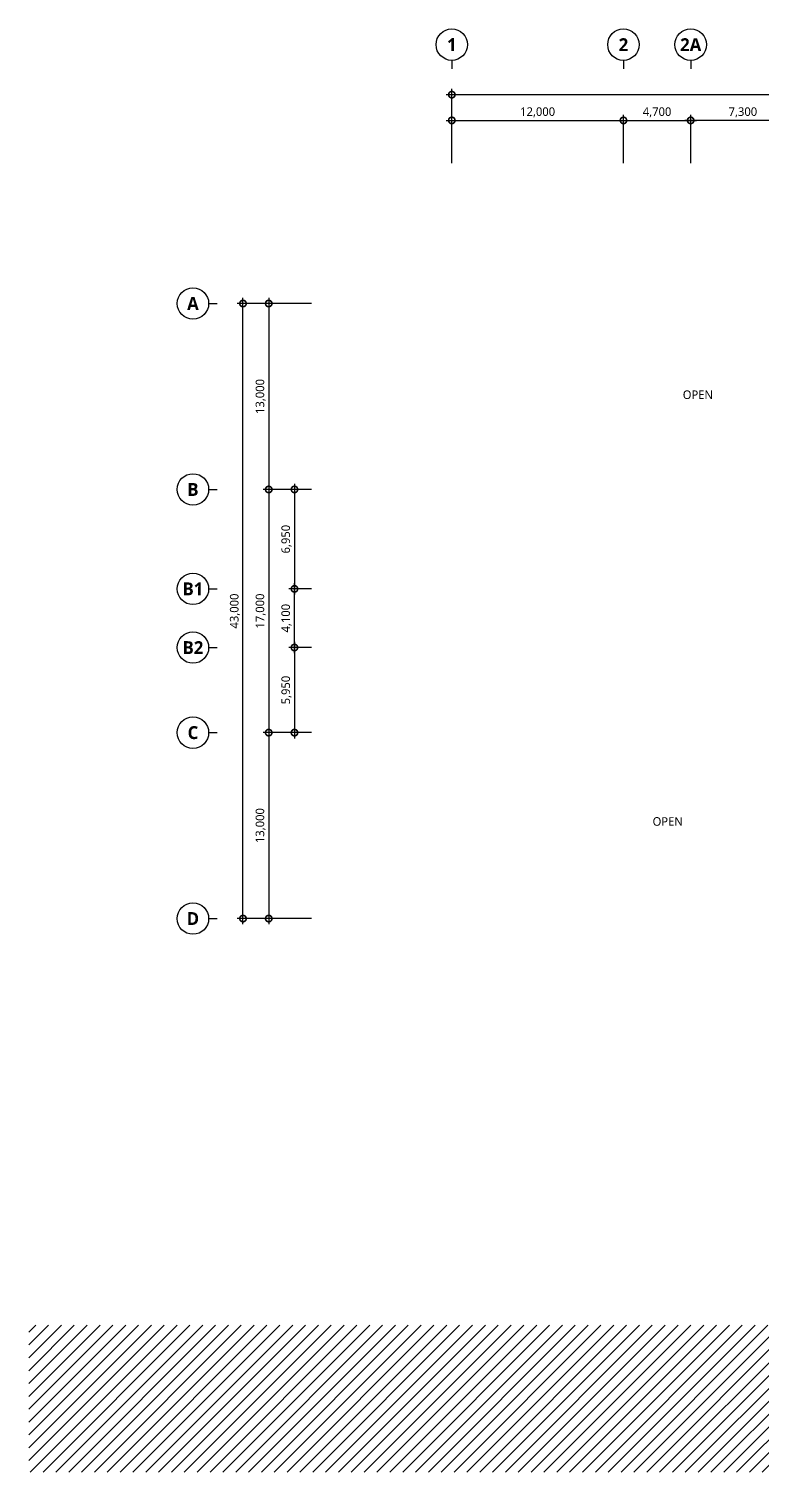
# Model space of a CAD drawing. Header units: millimetres. Extents: x -145104 to 501096, y 3876 to 113496.
# Drawn here: x 180926 to 232192, y 3876 to 104776 of the extents above; entities that cross this region are included whole.
import ezdxf
from ezdxf.enums import TextEntityAlignment as Align

# ---------------------------------------------------------------- set-up
doc = ezdxf.new("R2010")
doc.units = ezdxf.units.MM
doc.header["$LTSCALE"] = 200
doc.layers.get('DEFPOINTS').update_dxf_attribs({"color": 137})
for name, color, linetype in [('DIM', 7, 'Continuous'), ('HAT', 8, 'Continuous'), ('REV', 1, 'Continuous'), ('SYM-BUB', 3, 'Continuous')]:
    doc.layers.add(name, color=color, linetype=linetype)
doc.styles.add('$0$스타일1', font='malgun.ttf')
doc.styles.add('맑은고딕B', font='malgunbd.ttf')
doc.styles.add('스타일1', font='malgun.ttf')
doc.dimstyles.new('CJA', dxfattribs={"dimscale": 300, "dimtxt": 2.7, "dimasz": 1, "dimexe": 2, "dimexo": 3, "dimgap": 1, "dimtad": 1, "dimdec": 0, "dimzin": 1, "dimdsep": 46, "dimlunit": 6, "dimtxsty": '$0$스타일1', "dimblk": 'CJDOT', "dimcen": 0.09, "dimdle": 1, "dimclrd": 256, "dimclre": 256, "dimclrt": 3, "dimadec": 0, "dimazin": 0, "dimtfac": 1, "dimtdec": 0, "dimtix": 1, "dimtmove": 2, "dimatfit": 3, "dimldrblk": 'CJDOT', "dimfxl": 1, "dimtolj": 1, "dimtzin": 1, "dimarcsym": 0})

# ---------------------------------------------------------------- blocks, each defined once
blk = doc.blocks.new('_DotSmall')
at = {"color": 0, "linetype": 'ByBlock', "const_width": 0.5}
blk.add_lwpolyline([(-0.0625, 0, 1), (0.0625, 0, 1)], format="xyb", close=True, dxfattribs=at)
blk = doc.blocks.new('*D24')
at = {"layer": 'DEFPOINTS', "color": 0, "transparency": 16777216}
for p in [(195896, 85576), (201296, 85576), (201296, 42576)]:
    blk.add_point(p, dxfattribs=at)
at = {"layer": 'DIM', "color": 7, "lineweight": -2, "transparency": 16777216}
for p, q in [((195896, 42176), (195896, 85976)), ((200696, 85576), (195496, 85576)), ((200696, 42576), (195496, 42576))]:
    blk.add_line(p, q, dxfattribs=at)
at = {"layer": 'DIM', "color": 7, "lineweight": -2, "transparency": 16777216, "xscale": 900, "yscale": 900, "zscale": 900}
for p, rotation in [((195896, 85576), 90), ((195896, 42576), 270)]:
    blk.add_blockref('_DotSmall', p, dxfattribs=dict(at, rotation=rotation))
at = {"layer": 'DIM', "color": 3, "transparency": 16777216, "insert": (195336, 64076), "char_height": 600, "attachment_point": 5, "rotation": 90, "style": '$0$스타일1'}
blk.add_mtext('\\A1;43,000', dxfattribs=at)
blk = doc.blocks.new('CJDOT')
blk.add_line((-2, 0), (2, 0))
at = {"const_width": 0.5}
blk.add_lwpolyline([(-0.25, 0, 1), (0.25, 0, 1)], format="xyb", close=True, dxfattribs=at)
blk = doc.blocks.new('*D25')
at = {"layer": 'DEFPOINTS', "color": 0, "transparency": 16777216}
for p in [(201296, 85576), (197696, 72576), (201296, 72576)]:
    blk.add_point(p, dxfattribs=at)
at = {"layer": 'DIM', "color": 7, "lineweight": -2, "transparency": 16777216}
for p, q in [((197696, 85976), (197696, 72176)), ((200696, 85576), (197296, 85576)), ((200696, 72576), (197296, 72576))]:
    blk.add_line(p, q, dxfattribs=at)
at = {"layer": 'DIM', "color": 7, "lineweight": -2, "transparency": 16777216, "xscale": 900, "yscale": 900, "zscale": 900}
for p, rotation in [((197696, 85576), 90), ((197696, 72576), 270)]:
    blk.add_blockref('_DotSmall', p, dxfattribs=dict(at, rotation=rotation))
at = {"layer": 'DIM', "color": 3, "transparency": 16777216, "insert": (197134, 79076), "char_height": 600, "attachment_point": 5, "rotation": 90, "style": '$0$스타일1'}
blk.add_mtext('\\A1;13,000', dxfattribs=at)
blk = doc.blocks.new('*D26')
at = {"layer": 'DEFPOINTS', "color": 0, "transparency": 16777216}
for p in [(201296, 55576), (197696, 42576), (201296, 42576)]:
    blk.add_point(p, dxfattribs=at)
at = {"layer": 'DIM', "color": 7, "lineweight": -2, "transparency": 16777216}
for p, q in [((200696, 55576), (197296, 55576)), ((197696, 55976), (197696, 42176)), ((200696, 42576), (197296, 42576))]:
    blk.add_line(p, q, dxfattribs=at)
at = {"layer": 'DIM', "color": 7, "lineweight": -2, "transparency": 16777216, "xscale": 900, "yscale": 900, "zscale": 900}
for p, rotation in [((197696, 55576), 90), ((197696, 42576), 270)]:
    blk.add_blockref('_DotSmall', p, dxfattribs=dict(at, rotation=rotation))
at = {"layer": 'DIM', "color": 3, "transparency": 16777216, "insert": (197134, 49076), "char_height": 600, "attachment_point": 5, "rotation": 90, "style": '$0$스타일1'}
blk.add_mtext('\\A1;13,000', dxfattribs=at)
blk = doc.blocks.new('*D27')
at = {"layer": 'DEFPOINTS', "color": 0, "transparency": 16777216}
for p in [(281496, 100176), (210496, 94776), (281496, 94776)]:
    blk.add_point(p, dxfattribs=at)
at = {"layer": 'DIM', "color": 7, "lineweight": -2, "transparency": 16777216}
for p, q in [((210096, 100176), (281896, 100176)), ((210496, 95376), (210496, 100576)), ((281496, 95376), (281496, 100576))]:
    blk.add_line(p, q, dxfattribs=at)
at = {"layer": 'DIM', "color": 7, "lineweight": -2, "transparency": 16777216, "xscale": 900, "yscale": 900, "zscale": 900, "rotation": 180}
blk.add_blockref('_DotSmall', (210496, 100176), dxfattribs=at)
at = {"layer": 'DIM', "color": 7, "lineweight": -2, "transparency": 16777216, "xscale": 900, "yscale": 900, "zscale": 900}
blk.add_blockref('_DotSmall', (281496, 100176), dxfattribs=at)
at = {"layer": 'DIM', "color": 3, "transparency": 16777216, "insert": (245996, 100738), "char_height": 600, "attachment_point": 5, "style": '스타일1'}
blk.add_mtext('\\A1;71,000', dxfattribs=at)
blk = doc.blocks.new('*D29')
at = {"layer": 'DEFPOINTS', "color": 0, "transparency": 16777216}
for p in [(222496, 98376), (210496, 94776), (222496, 94776)]:
    blk.add_point(p, dxfattribs=at)
at = {"layer": 'DIM', "color": 7, "lineweight": -2, "transparency": 16777216}
for p, q in [((210096, 98376), (222896, 98376)), ((210496, 95376), (210496, 98776)), ((222496, 95376), (222496, 98776))]:
    blk.add_line(p, q, dxfattribs=at)
at = {"layer": 'DIM', "color": 7, "lineweight": -2, "transparency": 16777216, "xscale": 900, "yscale": 900, "zscale": 900, "rotation": 180}
blk.add_blockref('_DotSmall', (210496, 98376), dxfattribs=at)
at = {"layer": 'DIM', "color": 7, "lineweight": -2, "transparency": 16777216, "xscale": 900, "yscale": 900, "zscale": 900}
blk.add_blockref('_DotSmall', (222496, 98376), dxfattribs=at)
at = {"layer": 'DIM', "color": 3, "transparency": 16777216, "insert": (216496, 98938), "char_height": 600, "attachment_point": 5, "style": '스타일1'}
blk.add_mtext('\\A1;12,000', dxfattribs=at)
blk = doc.blocks.new('NEW_BUB')
at = {"layer": 'SYM-BUB', "color": 6}
blk.add_line((0, 3), (0, 0), dxfattribs=at)
blk.add_circle((0, 8.5), 5.5, dxfattribs=at)
at = {"layer": 'SYM-BUB', "color": 3, "style": '맑은고딕B'}
blk.add_attdef('X', text='', height=4.5, dxfattribs=at).set_placement((0, 8.5), align=Align.MIDDLE)
blk = doc.blocks.new('*D150')
at = {"layer": 'DEFPOINTS', "color": 0, "transparency": 16777216}
for p in [(227196, 98376), (222496, 94776), (227196, 94776)]:
    blk.add_point(p, dxfattribs=at)
at = {"layer": 'DIM', "color": 7, "lineweight": -2, "transparency": 16777216}
for p, q in [((222096, 98376), (227596, 98376)), ((222496, 95376), (222496, 98776)), ((227196, 95376), (227196, 98776))]:
    blk.add_line(p, q, dxfattribs=at)
at = {"layer": 'DIM', "color": 7, "lineweight": -2, "transparency": 16777216, "xscale": 900, "yscale": 900, "zscale": 900, "rotation": 180}
blk.add_blockref('_DotSmall', (222496, 98376), dxfattribs=at)
at = {"layer": 'DIM', "color": 7, "lineweight": -2, "transparency": 16777216, "xscale": 900, "yscale": 900, "zscale": 900}
blk.add_blockref('_DotSmall', (227196, 98376), dxfattribs=at)
at = {"layer": 'DIM', "color": 3, "transparency": 16777216, "insert": (224846, 98937), "char_height": 600, "attachment_point": 5, "style": '스타일1'}
blk.add_mtext('\\A1;4,700', dxfattribs=at)
blk = doc.blocks.new('*D152')
at = {"layer": 'DEFPOINTS', "color": 0, "transparency": 16777216}
for p in [(227196, 98376), (227196, 94776), (234496, 94776)]:
    blk.add_point(p, dxfattribs=at)
at = {"layer": 'DIM', "color": 7, "lineweight": -2, "transparency": 16777216}
for p, q in [((234896, 98376), (226796, 98376)), ((227196, 95376), (227196, 98776)), ((234496, 95376), (234496, 98776))]:
    blk.add_line(p, q, dxfattribs=at)
at = {"layer": 'DIM', "color": 7, "lineweight": -2, "transparency": 16777216, "xscale": 900, "yscale": 900, "zscale": 900, "rotation": 180}
blk.add_blockref('_DotSmall', (227196, 98376), dxfattribs=at)
at = {"layer": 'DIM', "color": 7, "lineweight": -2, "transparency": 16777216, "xscale": 900, "yscale": 900, "zscale": 900}
blk.add_blockref('_DotSmall', (234496, 98376), dxfattribs=at)
at = {"layer": 'DIM', "color": 3, "transparency": 16777216, "insert": (230846, 98937), "char_height": 600, "attachment_point": 5, "style": '스타일1'}
blk.add_mtext('\\A1;7,300', dxfattribs=at)
blk = doc.blocks.new('*D190')
at = {"layer": 'DEFPOINTS', "color": 0, "transparency": 16777216}
for p in [(201296, 61526), (199496, 55576), (201296, 55576)]:
    blk.add_point(p, dxfattribs=at)
at = {"layer": 'DIM', "color": 7, "lineweight": -2, "transparency": 16777216}
for p, q in [((199496, 61926), (199496, 55176)), ((200696, 61526), (199096, 61526)), ((200696, 55576), (199096, 55576))]:
    blk.add_line(p, q, dxfattribs=at)
at = {"layer": 'DIM', "color": 7, "lineweight": -2, "transparency": 16777216, "xscale": 900, "yscale": 900, "zscale": 900}
for p, rotation in [((199496, 61526), 90), ((199496, 55576), 270)]:
    blk.add_blockref('_DotSmall', p, dxfattribs=dict(at, rotation=rotation))
at = {"layer": 'DIM', "color": 3, "transparency": 16777216, "insert": (198936, 58551), "char_height": 600, "attachment_point": 5, "rotation": 90, "style": '$0$스타일1'}
blk.add_mtext('\\A1;5,950', dxfattribs=at)
blk = doc.blocks.new('*D191')
at = {"layer": 'DEFPOINTS', "color": 0, "transparency": 16777216}
for p in [(199496, 65626), (201296, 65626), (201296, 61526)]:
    blk.add_point(p, dxfattribs=at)
at = {"layer": 'DIM', "color": 7, "lineweight": -2, "transparency": 16777216}
for p, q in [((200696, 65626), (199096, 65626)), ((199496, 61126), (199496, 66026)), ((200696, 61526), (199096, 61526))]:
    blk.add_line(p, q, dxfattribs=at)
at = {"layer": 'DIM', "color": 7, "lineweight": -2, "transparency": 16777216, "xscale": 900, "yscale": 900, "zscale": 900}
for p, rotation in [((199496, 65626), 90), ((199496, 61526), 270)]:
    blk.add_blockref('_DotSmall', p, dxfattribs=dict(at, rotation=rotation))
at = {"layer": 'DIM', "color": 3, "transparency": 16777216, "insert": (198934, 63576), "char_height": 600, "attachment_point": 5, "rotation": 90, "style": '$0$스타일1'}
blk.add_mtext('\\A1;4,100', dxfattribs=at)
blk = doc.blocks.new('*D192')
at = {"layer": 'DEFPOINTS', "color": 0, "transparency": 16777216}
for p in [(201296, 72576), (199496, 65626), (201296, 65626)]:
    blk.add_point(p, dxfattribs=at)
at = {"layer": 'DIM', "color": 7, "lineweight": -2, "transparency": 16777216}
for p, q in [((199496, 72976), (199496, 65226)), ((200696, 72576), (199096, 72576)), ((200696, 65626), (199096, 65626))]:
    blk.add_line(p, q, dxfattribs=at)
at = {"layer": 'DIM', "color": 7, "lineweight": -2, "transparency": 16777216, "xscale": 900, "yscale": 900, "zscale": 900}
for p, rotation in [((199496, 72576), 90), ((199496, 65626), 270)]:
    blk.add_blockref('_DotSmall', p, dxfattribs=dict(at, rotation=rotation))
at = {"layer": 'DIM', "color": 3, "transparency": 16777216, "insert": (198936, 69101), "char_height": 600, "attachment_point": 5, "rotation": 90, "style": '$0$스타일1'}
blk.add_mtext('\\A1;6,950', dxfattribs=at)
blk = doc.blocks.new('*D189')
at = {"layer": 'DEFPOINTS', "color": 0, "transparency": 16777216}
for p in [(201296, 72576), (197696, 55576), (201296, 55576)]:
    blk.add_point(p, dxfattribs=at)
at = {"layer": 'DIM', "color": 7, "lineweight": -2, "transparency": 16777216}
for p, q in [((197696, 72976), (197696, 55176)), ((200696, 72576), (197296, 72576)), ((200696, 55576), (197296, 55576))]:
    blk.add_line(p, q, dxfattribs=at)
at = {"layer": 'DIM', "color": 7, "lineweight": -2, "transparency": 16777216, "xscale": 900, "yscale": 900, "zscale": 900}
for p, rotation in [((197696, 72576), 90), ((197696, 55576), 270)]:
    blk.add_blockref('_DotSmall', p, dxfattribs=dict(at, rotation=rotation))
at = {"layer": 'DIM', "color": 3, "transparency": 16777216, "insert": (197134, 64076), "char_height": 600, "attachment_point": 5, "rotation": 90, "style": '$0$스타일1'}
blk.add_mtext('\\A1;17,000', dxfattribs=at)

msp = doc.modelspace()

# ---------------------------------------------------------------- hatches: boundary and pattern name
at = {"layer": 'HAT'}
h = msp.add_hatch(dxfattribs=at)
h.set_pattern_fill('ANSI31', color=256, scale=200)
h.set_pattern_definition([(45, (168996.06, 118476.2), (-449.0128, 449.0128), [])])
h.paths.add_polyline_path([(282066.1, 14146.2), (180926.1, 14146.2), (180926.1, 3876.2), (282066.1, 3876.2)])

# ---------------------------------------------------------------- block references
at = {"layer": 'SYM-BUB', "xscale": 200.0000000000001, "yscale": 200.0000000000001, "zscale": 200.0000000000001}
for p, values in [((210496.1, 101976.2), {'X': '1'}), ((222496.1, 101976.2), {'X': '2'}), ((227196.1, 101976.2), {'X': '2A'})]:
    msp.add_blockref('NEW_BUB', p, dxfattribs=at).add_auto_attribs(values)
at = {"layer": 'SYM-BUB'}
ref = msp.add_blockref('NEW_BUB', (194096.1, 85576.2), dxfattribs=dict(at, xscale=200.0000000000001, yscale=200.0000000000001, zscale=200.0000000000001, rotation=90))
ref.add_attrib('X', 'A', dxfattribs={"color": 3, "height": 900, "style": '맑은고딕B'}).set_placement((192396.1, 85576.2), align=Align.MIDDLE)
ref = msp.add_blockref('NEW_BUB', (194096.1, 72576.2), dxfattribs=dict(at, xscale=200.0000000000001, yscale=200.0000000000001, zscale=200.0000000000001, rotation=90))
ref.add_attrib('X', 'B', dxfattribs={"color": 3, "height": 900, "style": '맑은고딕B'}).set_placement((192396.1, 72576.2), align=Align.MIDDLE)
ref = msp.add_blockref('NEW_BUB', (194096.1, 65626.2), dxfattribs=dict(at, xscale=200.0000000000001, yscale=200.0000000000001, zscale=200.0000000000001, rotation=90))
ref.add_attrib('X', 'B1', dxfattribs={"color": 3, "height": 900, "style": '맑은고딕B'}).set_placement((192396.1, 65626.2), align=Align.MIDDLE)
ref = msp.add_blockref('NEW_BUB', (194096.1, 61526.2), dxfattribs=dict(at, xscale=200.0000000000001, yscale=200.0000000000001, zscale=200.0000000000001, rotation=90))
ref.add_attrib('X', 'B2', dxfattribs={"color": 3, "height": 900, "style": '맑은고딕B'}).set_placement((192396.1, 61526.2), align=Align.MIDDLE)
ref = msp.add_blockref('NEW_BUB', (194096.1, 55576.2), dxfattribs=dict(at, xscale=200.0000000000001, yscale=200.0000000000001, zscale=200.0000000000001, rotation=90))
ref.add_attrib('X', 'C', dxfattribs={"color": 3, "height": 900, "style": '맑은고딕B'}).set_placement((192396.1, 55576.2), align=Align.MIDDLE)
ref = msp.add_blockref('NEW_BUB', (194096.1, 42576.2), dxfattribs=dict(at, xscale=200.0000000000001, yscale=200.0000000000001, zscale=200.0000000000001, rotation=90))
ref.add_attrib('X', 'D', dxfattribs={"color": 3, "height": 900, "style": '맑은고딕B'}).set_placement((192396.1, 42576.2), align=Align.MIDDLE)

# ---------------------------------------------------------------- texts
at = {"layer": 'REV', "linetype": 'Continuous', "style": '스타일1'}
for p in [(227698.5, 79199.4), (225589.9, 49364)]:
    msp.add_text('OPEN', height=600, dxfattribs=at).set_placement(p, align=Align.MIDDLE_CENTER)

# ---------------------------------------------------------------- dimensions: what is measured, and where the dimension line sits
at = {"layer": 'DIM'}
dim = msp.add_linear_dim(base=(281496.1, 100176.2), p1=(210496.1, 94776.2), p2=(281496.1, 94776.2), angle=180, dimstyle='CJA', override={"dimscale": 200, "dimtxt": 3, "dimasz": 4.5, "dimtxsty": '스타일1', "dimblk1": 'DotSmall', "dimblk2": 'DotSmall', "dimsah": 1, "dimdle": 2, "dimclrd": 7, "dimclre": 7}, dxfattribs=at)
dim.commit()
dim.dimension.update_dxf_attribs({"geometry": '*D27', "text_midpoint": (245996.1, 100738.1), "dimtype": 160})
for base, p1, p2, picture, middle in [((222496.1, 98376.2), (210496.1, 94776.2), (222496.1, 94776.2), '*D29', (216496.1, 98938.1)), ((227196.1, 98376.2), (222496.1, 94776.2), (227196.1, 94776.2), '*D150', (224846.1, 98936.5))]:
    dim = msp.add_linear_dim(base=base, p1=p1, p2=p2, dimstyle='CJA', override={"dimscale": 200, "dimtxt": 3, "dimasz": 4.5, "dimtxsty": '스타일1', "dimblk1": 'DotSmall', "dimblk2": 'DotSmall', "dimsah": 1, "dimdle": 2, "dimclrd": 7, "dimclre": 7}, dxfattribs=at)
    dim.commit()
    dim.dimension.update_dxf_attribs({"geometry": picture, "text_midpoint": middle})
for base, p1, p2, angle, override, picture, middle in [((227196.1, 98376.2), (234496.1, 94776.2), (227196.1, 94776.2), 180, {"dimscale": 200, "dimtxt": 3, "dimasz": 4.5, "dimtxsty": '스타일1', "dimblk1": 'DotSmall', "dimblk2": 'DotSmall', "dimsah": 1, "dimdle": 2, "dimclrd": 7, "dimclre": 7}, '*D152', (230846.1, 98936.5)), ((195896.1, 85576.2), (201296.1, 42576.2), (201296.1, 85576.2), 270, {"dimscale": 200, "dimtxt": 3, "dimasz": 4.5, "dimblk1": 'DotSmall', "dimblk2": 'DotSmall', "dimsah": 1, "dimdle": 2, "dimclrd": 7, "dimclre": 7}, '*D24', (195335.7, 64076.2)), ((197696.1, 72576.2), (201296.1, 85576.2), (201296.1, 72576.2), 90, {"dimscale": 200, "dimtxt": 3, "dimasz": 4.5, "dimblk1": 'DotSmall', "dimblk2": 'DotSmall', "dimsah": 1, "dimdle": 2, "dimclrd": 7, "dimclre": 7}, '*D25', (197134.1, 79076.2)), ((197696.1, 55576.2), (201296.1, 72576.2), (201296.1, 55576.2), 90, {"dimscale": 200, "dimtxt": 3, "dimasz": 4.5, "dimblk1": 'DotSmall', "dimblk2": 'DotSmall', "dimsah": 1, "dimdle": 2, "dimclrd": 7, "dimclre": 7}, '*D189', (197134.1, 64076.2)), ((199496.1, 65626.2), (201296.1, 72576.2), (201296.1, 65626.2), 270, {"dimscale": 200, "dimtxt": 3, "dimasz": 4.5, "dimblk1": 'DotSmall', "dimblk2": 'DotSmall', "dimsah": 1, "dimdle": 2, "dimclrd": 7, "dimclre": 7}, '*D192', (198935.7, 69101.2)), ((199496.1, 65626.2), (201296.1, 61526.2), (201296.1, 65626.2), 90, {"dimscale": 200, "dimtxt": 3, "dimasz": 4.5, "dimblk1": 'DotSmall', "dimblk2": 'DotSmall', "dimsah": 1, "dimdle": 2, "dimclrd": 7, "dimclre": 7}, '*D191', (198934.1, 63576.2)), ((199496.1, 55576.2), (201296.1, 61526.2), (201296.1, 55576.2), 270, {"dimscale": 200, "dimtxt": 3, "dimasz": 4.5, "dimblk1": 'DotSmall', "dimblk2": 'DotSmall', "dimsah": 1, "dimdle": 2, "dimclrd": 7, "dimclre": 7}, '*D190', (198935.7, 58551.2)), ((197696.1, 42576.2), (201296.1, 55576.2), (201296.1, 42576.2), 270, {"dimscale": 200, "dimtxt": 3, "dimasz": 4.5, "dimblk1": 'DotSmall', "dimblk2": 'DotSmall', "dimsah": 1, "dimdle": 2, "dimclrd": 7, "dimclre": 7}, '*D26', (197134.1, 49076.2))]:
    dim = msp.add_linear_dim(base=base, p1=p1, p2=p2, angle=angle, dimstyle='CJA', override=override, dxfattribs=at)
    dim.commit()
    dim.dimension.update_dxf_attribs({"geometry": picture, "text_midpoint": middle})

doc.saveas('drawing.dxf')
